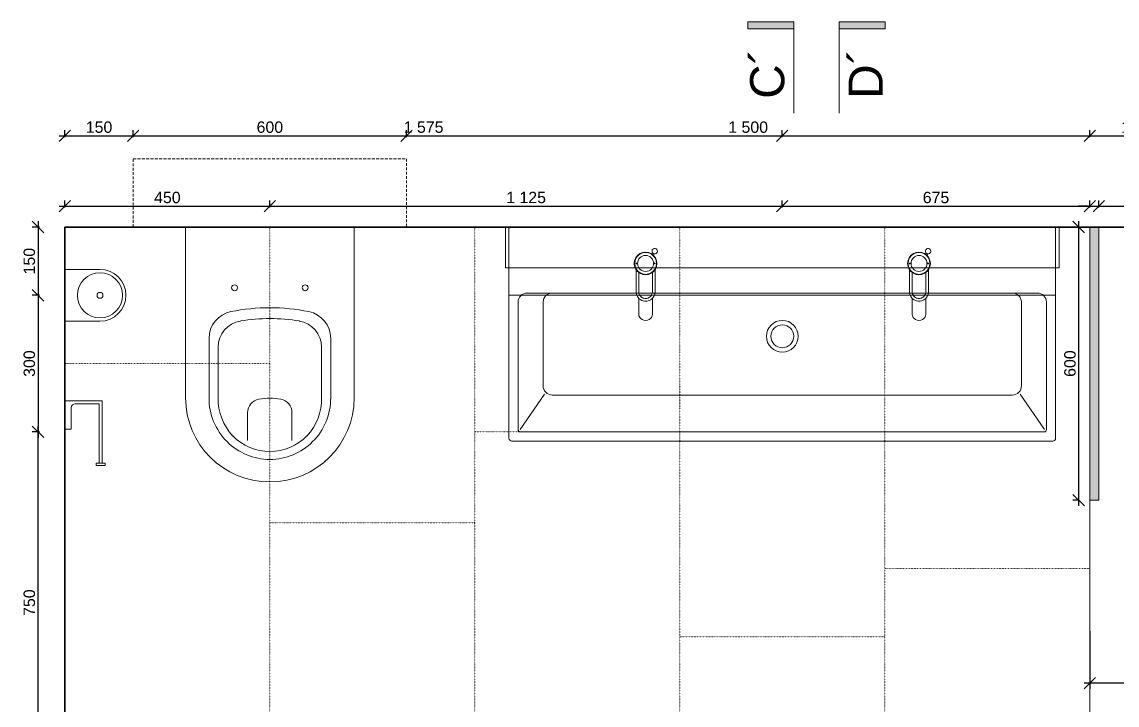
# Model space of a CAD drawing. Header units: millimetres. Extents: x 3767 to 22479, y 1034 to 12216.
# Drawn here: x 6936 to 9340, y 7068 to 8569 of the extents above; entities that cross this region are included whole.
import ezdxf
from ezdxf.enums import TextEntityAlignment as Align

# ---------------------------------------------------------------- set-up
doc = ezdxf.new("R2010")
doc.units = ezdxf.units.MM
doc.linetypes.add('TEČKOVANÁX2', pattern=[0.5, 0, -0.5])
doc.linetypes.add('ČÁRKOVANÁ2', pattern=[9.525, 6.35, -3.175])
for name, color, linetype, lineweight in [('3', 7, 'ČÁRKOVANÁ2', 0), ('dim', 4, 'Continuous', 0), ('equipments', 137, 'Continuous', 13), ('light', 30, 'Continuous', 0), ('note', 2, 'Continuous', 0), ('sanitary', 4, 'Continuous', 13), ('section', 5, 'Continuous', 35), ('section2', 5, 'Continuous', 35), ('tile', 177, 'TEČKOVANÁX2', 0)]:
    doc.layers.add(name, color=color, linetype=linetype, lineweight=lineweight)
doc.styles.add('ARIAL', font='arial.ttf')
doc.dimstyles.new('25', dxfattribs={"dimtxt": 25, "dimasz": 25, "dimexe": 12.5, "dimexo": 25, "dimgap": 6.25, "dimtad": 1, "dimdec": 0, "dimdsep": 46, "dimlunit": 6, "dimtxsty": 'ARIAL', "dimblk": 'OBLIQUE', "dimcen": 25, "dimdle": 12.5, "dimclrd": 256, "dimclre": 256, "dimclrt": 2, "dimadec": 0, "dimazin": 0, "dimtfac": 1, "dimtdec": 0, "dimtmove": 0, "dimatfit": 1, "dimldrblk": 'DOTSMALL', "dimfxl": 1, "dimtvp": 1, "dimtolj": 1, "dimtzin": 0, "dimarcsym": 0})

# ---------------------------------------------------------------- blocks, each defined once
blk = doc.blocks.new('A$C531B5C68')
at = {"layer": 'equipments'}
for p, q in [((-185, 0), (185, 0)), ((-185, -375), (-185, 0)), ((185, -375), (185, 0)), ((-133.6, -375), (-133.6, -244.7)), ((-113.4, -375), (-113.4, -263.7)), ((113.4, -375), (113.4, -263.7)), ((133.6, -375), (133.6, -244.7)), ((-48.8, -407.8), (-48.8, -469.1)), ((48.4, -469.1), (48.4, -407.8))]:
    blk.add_line(p, q, dxfattribs=at)
for centre in [(-77.5, -133.4), (77.5, -133.4)]:
    blk.add_circle(centre, 6.53, dxfattribs=at)
for centre, radius, start, end in [((-73.6, -244.7), 60, 101.3643, 180), ((0, -610.7), 433.4, 78.6357, 101.3643), ((73.6, -244.7), 60, 0, 78.6357), ((-55.4, -263.7), 58, 99.1959, 180), ((0, -606.1), 404.9, 80.8017, 99.1959), ((55.4, -263.7), 58, 0, 80.8017), ((0, -375), 185, 180, 0), ((0.6, -376.1), 134.2, 179.5225, 225.2088), ((6.2, -377.6), 119.7, 178.7784, 222.8738), ((-18.8, -407.8), 30, 100.298, 180), ((-0.2, -510), 133.9, 79.702, 100.298), ((18.4, -407.8), 30, 0, 79.702), ((-6.2, -377.6), 119.7, 317.1262, 1.2216), ((-0.6, -376.1), 134.2, 314.7912, 0.4775), ((0, -377.8), 132.6, 224.8806, 315.1194), ((0, -377.8), 115, 224.8806, 315.1194)]:
    blk.add_arc(centre, radius, start, end, dxfattribs=at)
blk = doc.blocks.new('A$C3DBD602E')
at = {"layer": 'equipments', "linetype": 'Continuous'}
for p, q in [((-597, 0), (597, 0)), ((-600, -3), (-600, -464)), ((600, -3), (600, -464)), ((-580, -165), (-580, -445)), ((560, -145), (-560, -145)), ((-525, -164.3), (-525, -348.4)), ((525, -164.3), (525, -348.4)), ((580, -445), (580, -165)), ((-575.7, -444.4), (-522.3, -367)), ((505, -369), (-505, -369)), ((575.7, -444.4), (522.3, -367)), ((-575, -450), (575, -450)), ((-594, -470), (594, -470))]:
    blk.add_line(p, q, dxfattribs=at)
for centre, radius in [((-300.1, -80), 17.5), ((300.1, -80), 17.5), ((0, -240), 35), ((0, -240), 25)]:
    blk.add_circle(centre, radius, dxfattribs=at)
for centre, radius, start, end in [((-597, -3), 3, 90, 180), ((597, -3), 3, 0, 90), ((-560, -165), 20, 90, 180), ((-505, -165), 20, 90, 178.1205), ((505, -165), 20, 1.8795, 90), ((560, -165), 20, 0, 90), ((-505, -349), 20, 178.1205, 270), ((505, -349), 20, 270, 1.8795), ((-575, -445), 5, 180, 270), ((575, -445), 5, 270, 0), ((-594, -464), 6, 180, 270), ((594, -464), 6, 270, 0)]:
    blk.add_arc(centre, radius, start, end, dxfattribs=at)
blk = doc.blocks.new('A$C37620F7C')
at = {"layer": 'equipments'}
for p, q in [((-12.4, 21.7), (-6.4, 24.1)), ((-6.4, 24.1), (0, 25)), ((0, 25), (6.4, 24.1)), ((6.4, 24.1), (12.4, 21.7)), ((14.0827, 27.052), (14.0998, 27.882)), ((14.0827, 27.052), (14.3232, 25.069)), ((14.0998, 27.882), (14.7474, 30.003)), ((14.3232, 25.069), (15.2317, 23.242)), ((14.7474, 30.003), (16.2611, 31.625)), ((16.2611, 31.625), (16.9709, 32.054)), ((16.9709, 32.054), (18.8089, 32.838)), ((18.8089, 32.838), (20.8449, 32.964)), ((20.8449, 32.964), (22.9381, 32.19)), ((22.9381, 32.19), (24.6555, 30.764)), ((24.6555, 30.764), (25.5639, 28.938)), ((25.1397, 24.003), (25.7873, 26.125)), ((25.5639, 28.938), (25.8044, 26.954)), ((25.7873, 26.125), (25.8044, 26.954)), ((-25, 0), (-24.1, 6.4)), ((-25, 0), (-24.1, 6.4)), ((-25, 0), (-24.1, -6.4)), ((-25, 0), (-24.1, -6.4)), ((-25, 0), (-24.1, -6.4)), ((-25, 0), (-24.1, -6.4)), ((-24.1, 6.4), (-21.7, 12.4)), ((-24, 0), (-23.1, 6.2)), ((-24, 0), (-23.1, -6.2)), ((-23.1, 6.2), (-20.8, 12)), ((-21.7, 12.4), (-17.6, 17.6)), ((-21, 0), (-20.94, 0.25)), ((-21, 0), (-20.94, -0.25)), ((-20.94, 0.25), (-20.83, 0.5)), ((-20.83, 0.5), (-20.7, 0.7)), ((-20.8, 12), (-16.9, 16.9)), ((-20.7, 0.7), (-20.5, 0.87)), ((-20.5, 0.87), (-20.25, 0.95)), ((-20.25, 0.95), (-20, 1)), ((-20, 1), (-19.75, 0.95)), ((-19.75, 0.95), (-19.5, 0.87)), ((-19.5, 0.87), (-19.3, 0.7)), ((-19.3, 0.7), (-19.17, 0.5)), ((-19.17, 0.5), (-19.06, 0.25)), ((-19.06, 0.25), (-19, 0)), ((-19.06, -0.25), (-19, 0)), ((-17.6, 17.6), (-12.4, 21.7)), ((-16.9, 16.9), (-12, 20.8)), ((-12, 20.8), (-6.2, 23.1)), ((-6.2, 23.1), (0, 24)), ((0, 24), (6.2, 23.1)), ((6.2, 23.1), (12, 20.8)), ((12, 20.8), (16.9, 16.9)), ((12.4, 21.7), (17.6, 17.6)), ((13.654784, 20.710651), (15.178276, 23.349435)), ((13.654784, 20.710651), (15.178276, 23.349435)), ((15.2317, 23.242), (16.949, 21.816)), ((16.9, 16.9), (20.8, 12)), ((16.949, 21.816), (19.0422, 21.042)), ((17.304894, 17.83268), (19.162102, 21.049479)), ((17.6, 17.6), (21.7, 12.4)), ((19, 0), (19.06, 0.25)), ((19, 0), (19.06, -0.25)), ((19.0422, 21.042), (21.0782, 21.169)), ((19.06, 0.25), (19.17, 0.5)), ((19.17, 0.5), (19.3, 0.7)), ((19.3, 0.7), (19.5, 0.87)), ((19.5, 0.87), (19.75, 0.95)), ((19.75, 0.95), (20, 1)), ((20, 1), (20.25, 0.95)), ((20.25, 0.95), (20.5, 0.87)), ((20.5, 0.87), (20.7, 0.7)), ((20.7, 0.7), (20.83, 0.5)), ((20.8, 12), (23.1, 6.2)), ((20.83, 0.5), (20.94, 0.25)), ((20.94, 0.25), (21, 0)), ((20.94, -0.25), (21, 0)), ((21.0782, 21.169), (22.9162, 21.952)), ((21.7, 12.4), (24.1, 6.4)), ((22.9162, 21.952), (23.626, 22.382)), ((23.1, 6.2), (24, 0)), ((23.1, -6.2), (24, 0)), ((23.626, 22.382), (25.1397, 24.003)), ((24.1, 6.4), (25, 0)), ((24.1, -6.4), (25, 0)), ((24.1, -6.4), (25, 0)), ((-24.1, -6.4), (-21.7, -12.4)), ((-24.1, -6.4), (-21.7, -12.4)), ((-23.1, -6.2), (-20.8, -12)), ((-21.7, -12.4), (-17.6, -17.6)), ((-21.7, -12.4), (-21.17641, -13.078)), ((-21.17641, -13.078), (-21, -14.2)), ((-21, -62), (-21, -14.2)), ((-20.94, -0.25), (-20.83, -0.5)), ((-20.83, -0.5), (-20.7, -0.7)), ((-20.8, -12), (-16.9, -16.9)), ((-20.7, -0.7), (-20.5, -0.87)), ((-20.5, -0.87), (-20.25, -0.95)), ((-20.25, -0.95), (-20, -1)), ((-20, -1), (-19.75, -0.95)), ((-19.75, -0.95), (-19.5, -0.87)), ((-19.5, -0.87), (-19.3, -0.7)), ((-19.3, -0.7), (-19.17, -0.5)), ((-19.17, -0.5), (-19.06, -0.25)), ((-17.6, -17.6), (-17.06474, -18.032)), ((-17.06474, -18.032), (-16.36798, -18.581)), ((-16.9, -16.9), (-12, -20.8)), ((-16.36798, -18.581), (-12.4, -21.7)), ((-15.01639, -20.599), (-14.1927, -20.288)), ((-15.01639, -20.599), (-15, -62)), ((-12.4, -21.7), (-6.4, -24.1)), ((-12, -20.8), (-6.2, -23.1)), ((-6.2, -23.1), (0, -24)), ((0, -24), (6.2, -23.1)), ((6.2, -23.1), (12, -20.8)), ((6.4, -24.1), (12.4, -21.7)), ((12, -20.8), (16.9, -16.9)), ((12.4, -21.7), (14.6501, -19.938)), ((14.1927, -20.288), (15, -21.5)), ((14.6501, -19.938), (14.9768, -19.682)), ((14.9768, -19.682), (15.5508, -19.225)), ((15, -62), (15, -21.5)), ((15.5508, -19.225), (16.368, -18.581)), ((16.368, -18.581), (17.6, -17.6)), ((16.9, -16.9), (20.8, -12)), ((17.6, -17.6), (21.1764, -13.078)), ((19.06, -0.25), (19.17, -0.5)), ((19.17, -0.5), (19.3, -0.7)), ((19.3, -0.7), (19.5, -0.87)), ((19.5, -0.87), (19.75, -0.95)), ((19.75, -0.95), (20, -1)), ((20, -1), (20.25, -0.95)), ((20.25, -0.95), (20.5, -0.87)), ((20.5, -0.87), (20.7, -0.7)), ((20.7, -0.7), (20.83, -0.5)), ((20.8, -12), (23.1, -6.2)), ((20.83, -0.5), (20.94, -0.25)), ((21, -14.2), (21.1764, -13.078)), ((21, -62), (21, -14.2)), ((21.1764, -13.078), (21.7, -12.4)), ((21.7, -12.4), (24.1, -6.4)), ((21.7, -12.4), (24.1, -6.4)), ((21.7, -12.4), (24.1, -6.4)), ((-6.4, -24.1), (-3.9, -24.455)), ((-3.9, -24.455), (0, -25)), ((0, -25), (6.4, -24.1)), ((-21, -62), (-20.8, -64.7)), ((-20.8, -64.7), (-20.3, -67.4)), ((-20.3, -67.4), (-19.4, -70)), ((-19.4, -70), (-18.14888, -72.4505)), ((-15, -62), (-14.9, -64)), ((-14.9, -64), (-14.5, -65.9)), ((-14.5, -65.9), (-14, -67.7)), ((-14, -67.7), (-13.0486, -69.3077)), ((-13.0486, -69.3077), (-11.9557, -70.9126)), ((-11.9557, -70.9126), (-10.5829, -72.3705)), ((10.5829, -72.3705), (11.9557, -70.9126)), ((11.9557, -70.9126), (13.0486, -69.3077)), ((13.0486, -69.3077), (14, -67.7)), ((14, -67.7), (14.5, -65.9)), ((14.5, -65.9), (14.9, -64)), ((14.9, -64), (15, -62)), ((18.1489, -72.4505), (19.4, -70)), ((19.4, -70), (20.3, -67.4)), ((20.3, -67.4), (20.8, -64.7)), ((20.8, -64.7), (21, -62)), ((-18.14888, -72.4505), (-16.5485, -74.6818)), ((-16.5485, -74.6818), (-14.7403, -76.6968)), ((-15, -76.407399), (-15, -96.7928)), ((-15, -96.7928), (-15, -76.407399)), ((-14.7403, -76.6968), (-12.6818, -78.5485)), ((-12.6818, -78.5485), (-10.4504, -80.1489)), ((-10.5829, -72.3705), (-8.9126, -73.9557)), ((-10.4504, -80.1489), (-8, -81.4)), ((-8.9126, -73.9557), (-7.3077, -75.0486)), ((-8, -81.4), (-5.4, -82.3)), ((-7.3077, -75.0486), (-5.7, -76)), ((-5.7, -76), (-3.9, -76.5)), ((-5.4, -82.3), (-2.7, -82.8)), ((-3.9, -76.5), (-2, -76.9)), ((-2.7, -82.8), (0, -83)), ((-2, -76.9), (0, -77)), ((0, -77), (2, -76.9)), ((0, -83), (2.7, -82.8)), ((2, -76.9), (3.9, -76.5)), ((2.7, -82.8), (5.4, -82.3)), ((3.9, -76.5), (5.7, -76)), ((5.4, -82.3), (8, -81.4)), ((5.7, -76), (7.3077, -75.0486)), ((7.3077, -75.0486), (8.9126, -73.9557)), ((8, -81.4), (10.4505, -80.1489)), ((8.9126, -73.9557), (10.5829, -72.3705)), ((10.4505, -80.1489), (12.6818, -78.5485)), ((12.6818, -78.5485), (14.7403, -76.6968)), ((14.7403, -76.6968), (16.5485, -74.6818)), ((15, -76.407399), (15, -96.7928)), ((15, -96.7928), (15, -76.407399)), ((16.5485, -74.6818), (18.1489, -72.4505)), ((-15, -101.1477), (-15, -96.7928)), ((-15, -96.7928), (-15, -101.1477)), ((-15, -104.9434), (-15, -101.1477)), ((-15, -101.1477), (-15, -104.9434)), ((-15, -104.9434), (-15, -108.2032)), ((-15, -108.2032), (-15, -104.9434)), ((-15, -108.2032), (-15, -110.8136)), ((-15, -110.8136), (-15, -108.2032)), ((-15, -110.8136), (-15, -111.7823)), ((-15, -111.7823), (-15, -110.8136)), ((-15, -111.7823), (-14.5, -115.20863)), ((-14.5, -115.20863), (-13, -118.45894)), ((-13, -118.45894), (-10.6, -121.21928)), ((10.6, -121.21928), (13, -118.45894)), ((13, -118.45894), (14.5, -115.20863)), ((14.5, -115.20863), (15, -111.7823)), ((15, -101.1477), (15, -96.7928)), ((15, -96.7928), (15, -101.1477)), ((15, -104.9434), (15, -101.1477)), ((15, -101.1477), (15, -104.9434)), ((15, -108.2032), (15, -104.9434)), ((15, -104.9434), (15, -108.2032)), ((15, -110.8136), (15, -108.2032)), ((15, -108.2032), (15, -110.8136)), ((15, -110.8136), (15, -111.7823)), ((15, -111.7823), (15, -110.8136)), ((-10.6, -121.21928), (-7.5, -123.35349)), ((-7.5, -123.35349), (-3.9, -124.743627)), ((-7.5, -123.35349), (-3.9, -124.743627)), ((-3.9, -124.743627), (0, -125.213653)), ((-3.9, -124.743627), (0, -125.213653)), ((0, -125.213653), (3.9, -124.743627)), ((0, -125.213653), (3.9, -124.743627)), ((3.9, -124.743627), (7.5, -123.35349)), ((3.9, -124.743627), (7.5, -123.35349)), ((7.5, -123.35349), (10.6, -121.21928))]:
    blk.add_line(p, q, dxfattribs=at)
blk = doc.blocks.new('wc acces')
at = {"layer": 'equipments', "linetype": 'Continuous', "lineweight": 0}
for p, q in [((-57, 0), (57, 0)), ((-57, 0), (-57, -77)), ((57, 0), (57, -77))]:
    blk.add_line(p, q, dxfattribs=at)
for radius in [49.6, 6.49]:
    blk.add_circle((0, -77), radius, dxfattribs=at)
blk.add_arc((0, -77), 57, 180, 0, dxfattribs=at)
blk = doc.blocks.new('wc acc3')
at = {"layer": 'sanitary', "linetype": 'Continuous', "lineweight": 0}
for p, q in [((62.2, 0), (0, 0)), ((0, 0), (0, -82)), ((62.2, -13.6), (62.2, 0)), ((6.8, -22.8), (6.8, -75.2)), ((62.2, -13.6), (15.1, -13.6)), ((0, -82), (136.9, -82)), ((6.8, -75.2), (136.9, -75.2)), ((136.9, -82), (136.9, -75.2))]:
    blk.add_line(p, q, dxfattribs=at)
blk.add_lwpolyline([(136.9, -69), (142, -69), (142, -88.1), (136.9, -88.1)], close=True, dxfattribs=at)
blk.add_arc((16.3, -23), 9.44, 96.8656, 178.8569, dxfattribs=at)
blk = doc.blocks.new('_Oblique')
at = {"color": 0, "linetype": 'ByBlock', "lineweight": -2}
blk.add_line((-0.5, -0.5), (0.5, 0.5), dxfattribs=at)
blk = doc.blocks.new('*D245')
at = {"layer": 'Defpoints', "color": 0, "transparency": 16777216}
for p in [(7480.1, 8163.8), (7030.1, 8118.1), (7480.1, 8118.1)]:
    blk.add_point(p, dxfattribs=at)
at = {"layer": 'dim', "lineweight": -2, "transparency": 16777216}
for p, q in [((7030.1, 8160.8), (7030.1, 8176.3)), ((7480.1, 8160.8), (7480.1, 8176.3)), ((7017.6, 8163.8), (7492.6, 8163.8))]:
    blk.add_line(p, q, dxfattribs=at)
at = {"layer": 'dim', "lineweight": -2, "transparency": 16777216, "xscale": 25, "yscale": 25, "zscale": 25, "rotation": 180}
blk.add_blockref('_Oblique', (7030.1, 8163.8), dxfattribs=at)
at = {"layer": 'dim', "lineweight": -2, "transparency": 16777216, "xscale": 25, "yscale": 25, "zscale": 25}
blk.add_blockref('_Oblique', (7480.1, 8163.8), dxfattribs=at)
at = {"layer": 'dim', "color": 2, "transparency": 16777216, "insert": (7255.1, 8182.8), "char_height": 25, "attachment_point": 5, "style": 'ARIAL'}
blk.add_mtext('\\A1;450', dxfattribs=at)
blk = doc.blocks.new('_DotSmall')
at = {"color": 0, "linetype": 'ByBlock', "const_width": 0.5}
blk.add_lwpolyline([(-0.0625, 0, 1), (0.0625, 0, 1)], format="xyb", close=True, dxfattribs=at)
blk = doc.blocks.new('*D246')
at = {"layer": 'Defpoints', "color": 0, "transparency": 16777216}
for p in [(8605.1, 8163.8), (7480.1, 8118.1), (8605.1, 8118.1)]:
    blk.add_point(p, dxfattribs=at)
at = {"layer": 'dim', "lineweight": -2, "transparency": 16777216}
for p, q in [((7480.1, 8160.8), (7480.1, 8176.3)), ((8605.1, 8160.8), (8605.1, 8176.3)), ((7467.6, 8163.8), (8617.6, 8163.8))]:
    blk.add_line(p, q, dxfattribs=at)
at = {"layer": 'dim', "lineweight": -2, "transparency": 16777216, "xscale": 25, "yscale": 25, "zscale": 25, "rotation": 180}
blk.add_blockref('_Oblique', (7480.1, 8163.8), dxfattribs=at)
at = {"layer": 'dim', "lineweight": -2, "transparency": 16777216, "xscale": 25, "yscale": 25, "zscale": 25}
blk.add_blockref('_Oblique', (8605.1, 8163.8), dxfattribs=at)
at = {"layer": 'dim', "color": 2, "transparency": 16777216, "insert": (8042.6, 8182.8), "char_height": 25, "attachment_point": 5, "style": 'ARIAL'}
blk.add_mtext('\\A1;1\xa0125', dxfattribs=at)
blk = doc.blocks.new('*D247')
at = {"layer": 'Defpoints', "color": 0, "transparency": 16777216}
for p in [(7780.1, 8318.2), (7180.1, 8268.1), (7780.1, 8268.1)]:
    blk.add_point(p, dxfattribs=at)
at = {"layer": 'dim', "lineweight": -2, "transparency": 16777216}
for p, q in [((7180.1, 8315.2), (7180.1, 8330.7)), ((7780.1, 8315.2), (7780.1, 8330.7)), ((7167.6, 8318.2), (7792.6, 8318.2))]:
    blk.add_line(p, q, dxfattribs=at)
at = {"layer": 'dim', "lineweight": -2, "transparency": 16777216, "xscale": 25, "yscale": 25, "zscale": 25, "rotation": 180}
blk.add_blockref('_Oblique', (7180.1, 8318.2), dxfattribs=at)
at = {"layer": 'dim', "lineweight": -2, "transparency": 16777216, "xscale": 25, "yscale": 25, "zscale": 25}
blk.add_blockref('_Oblique', (7780.1, 8318.2), dxfattribs=at)
at = {"layer": 'dim', "color": 2, "transparency": 16777216, "insert": (7480.1, 8337.3), "char_height": 25, "attachment_point": 5, "style": 'ARIAL'}
blk.add_mtext('\\A1;600', dxfattribs=at)
blk = doc.blocks.new('*D248')
at = {"layer": 'Defpoints', "color": 0, "transparency": 16777216}
for p in [(9280.1, 8318.2), (7780.1, 8268.1), (9280.1, 8118.1)]:
    blk.add_point(p, dxfattribs=at)
at = {"layer": 'dim', "lineweight": -2, "transparency": 16777216}
for p, q in [((7780.1, 8315.2), (7780.1, 8330.7)), ((9280.1, 8315.2), (9280.1, 8330.7)), ((7767.6, 8318.2), (9292.6, 8318.2))]:
    blk.add_line(p, q, dxfattribs=at)
at = {"layer": 'dim', "lineweight": -2, "transparency": 16777216, "xscale": 25, "yscale": 25, "zscale": 25, "rotation": 180}
blk.add_blockref('_Oblique', (7780.1, 8318.2), dxfattribs=at)
at = {"layer": 'dim', "lineweight": -2, "transparency": 16777216, "xscale": 25, "yscale": 25, "zscale": 25}
blk.add_blockref('_Oblique', (9280.1, 8318.2), dxfattribs=at)
at = {"layer": 'dim', "color": 2, "transparency": 16777216, "insert": (8530.1, 8337.3), "char_height": 25, "attachment_point": 5, "style": 'ARIAL'}
blk.add_mtext('\\A1;1\xa0500', dxfattribs=at)
blk = doc.blocks.new('*D249')
at = {"layer": 'Defpoints', "color": 0, "transparency": 16777216}
for p in [(10180.1, 8318.2), (9280.1, 8143.1), (10180.1, 8143.1)]:
    blk.add_point(p, dxfattribs=at)
at = {"layer": 'dim', "lineweight": -2, "transparency": 16777216}
for p, q in [((9280.1, 8315.2), (9280.1, 8330.7)), ((10180.1, 8315.2), (10180.1, 8330.7)), ((9267.6, 8318.2), (10192.6, 8318.2))]:
    blk.add_line(p, q, dxfattribs=at)
at = {"layer": 'dim', "lineweight": -2, "transparency": 16777216, "xscale": 25, "yscale": 25, "zscale": 25, "rotation": 180}
blk.add_blockref('_Oblique', (9280.1, 8318.2), dxfattribs=at)
at = {"layer": 'dim', "lineweight": -2, "transparency": 16777216, "xscale": 25, "yscale": 25, "zscale": 25}
blk.add_blockref('_Oblique', (10180.1, 8318.2), dxfattribs=at)
at = {"layer": 'dim', "color": 2, "transparency": 16777216, "insert": (9730.1, 8337.3), "char_height": 25, "attachment_point": 5, "style": 'ARIAL'}
blk.add_mtext('\\A1;900', dxfattribs=at)
blk = doc.blocks.new('*D250')
at = {"layer": 'Defpoints', "color": 0, "transparency": 16777216}
for p in [(9280.1, 8163.8), (8605.1, 8118.1), (9280.1, 8118.1)]:
    blk.add_point(p, dxfattribs=at)
at = {"layer": 'dim', "lineweight": -2, "transparency": 16777216}
for p, q in [((8605.1, 8160.8), (8605.1, 8176.3)), ((9280.1, 8160.8), (9280.1, 8176.3)), ((8592.6, 8163.8), (9292.6, 8163.8))]:
    blk.add_line(p, q, dxfattribs=at)
at = {"layer": 'dim', "lineweight": -2, "transparency": 16777216, "xscale": 25, "yscale": 25, "zscale": 25, "rotation": 180}
blk.add_blockref('_Oblique', (8605.1, 8163.8), dxfattribs=at)
at = {"layer": 'dim', "lineweight": -2, "transparency": 16777216, "xscale": 25, "yscale": 25, "zscale": 25}
blk.add_blockref('_Oblique', (9280.1, 8163.8), dxfattribs=at)
at = {"layer": 'dim', "color": 2, "transparency": 16777216, "insert": (8942.6, 8182.8), "char_height": 25, "attachment_point": 5, "style": 'ARIAL'}
blk.add_mtext('\\A1;675', dxfattribs=at)
blk = doc.blocks.new('*D251')
at = {"layer": 'Defpoints', "color": 0, "transparency": 16777216}
for p in [(9300.1, 8163.8), (9280.1, 8118.1), (9300.1, 8118.1)]:
    blk.add_point(p, dxfattribs=at)
at = {"layer": 'dim', "lineweight": -2, "transparency": 16777216}
for p, q in [((9280.1, 8160.8), (9280.1, 8176.3)), ((9300.1, 8160.8), (9300.1, 8176.3)), ((9280.1, 8163.8), (9255.1, 8163.8)), ((9280.1, 8163.8), (9300.1, 8163.8)), ((9300.1, 8163.8), (9398.8, 8163.8))]:
    blk.add_line(p, q, dxfattribs=at)
at = {"layer": 'dim', "lineweight": -2, "transparency": 16777216, "xscale": 25, "yscale": 25, "zscale": 25}
blk.add_blockref('_Oblique', (9280.1, 8163.8), dxfattribs=at)
at = {"layer": 'dim', "lineweight": -2, "transparency": 16777216, "xscale": 25, "yscale": 25, "zscale": 25, "rotation": 180}
blk.add_blockref('_Oblique', (9300.1, 8163.8), dxfattribs=at)
at = {"layer": 'dim', "color": 2, "transparency": 16777216, "insert": (9374.5, 8182.8), "char_height": 25, "attachment_point": 5, "style": 'ARIAL'}
blk.add_mtext('\\A1;20', dxfattribs=at)
blk = doc.blocks.new('*D252')
at = {"layer": 'Defpoints', "color": 0, "transparency": 16777216}
for p in [(10180.1, 8163.8), (10180.1, 8143.1), (9300.1, 8118.1)]:
    blk.add_point(p, dxfattribs=at)
at = {"layer": 'dim', "lineweight": -2, "transparency": 16777216}
for p, q in [((9300.1, 8160.8), (9300.1, 8176.3)), ((10180.1, 8163.8), (10180.1, 8176.3)), ((9287.6, 8163.8), (10192.6, 8163.8))]:
    blk.add_line(p, q, dxfattribs=at)
at = {"layer": 'dim', "lineweight": -2, "transparency": 16777216, "xscale": 25, "yscale": 25, "zscale": 25, "rotation": 180}
blk.add_blockref('_Oblique', (9300.1, 8163.8), dxfattribs=at)
at = {"layer": 'dim', "lineweight": -2, "transparency": 16777216, "xscale": 25, "yscale": 25, "zscale": 25}
blk.add_blockref('_Oblique', (10180.1, 8163.8), dxfattribs=at)
at = {"layer": 'dim', "color": 2, "transparency": 16777216, "insert": (9740.1, 8182.8), "char_height": 25, "attachment_point": 5, "style": 'ARIAL'}
blk.add_mtext('\\A1;880', dxfattribs=at)
blk = doc.blocks.new('*D253')
at = {"layer": 'Defpoints', "color": 0, "transparency": 16777216}
for p in [(9280.1, 7255.6), (9730.1, 7218.1), (9280.1, 7116.4)]:
    blk.add_point(p, dxfattribs=at)
at = {"layer": 'dim', "lineweight": -2, "transparency": 16777216}
for p, q in [((9280.1, 7230.6), (9280.1, 7103.9)), ((9730.1, 7193.1), (9730.1, 7103.9)), ((9742.6, 7116.4), (9267.6, 7116.4))]:
    blk.add_line(p, q, dxfattribs=at)
at = {"layer": 'dim', "lineweight": -2, "transparency": 16777216, "xscale": 25, "yscale": 25, "zscale": 25, "rotation": 180}
blk.add_blockref('_Oblique', (9280.1, 7116.4), dxfattribs=at)
at = {"layer": 'dim', "lineweight": -2, "transparency": 16777216, "xscale": 25, "yscale": 25, "zscale": 25}
blk.add_blockref('_Oblique', (9730.1, 7116.4), dxfattribs=at)
at = {"layer": 'dim', "color": 2, "transparency": 16777216, "insert": (9505.1, 7135.4), "char_height": 25, "attachment_point": 5, "style": 'ARIAL'}
blk.add_mtext('\\A1;450', dxfattribs=at)
blk = doc.blocks.new('*D257')
at = {"layer": 'Defpoints', "color": 0, "transparency": 16777216}
for p in [(7030.1, 8118.1), (6971.1, 7968.1), (7030.1, 7968.1)]:
    blk.add_point(p, dxfattribs=at)
at = {"layer": 'dim', "lineweight": -2, "transparency": 16777216}
for p, q in [((6971.1, 8130.6), (6971.1, 7955.6)), ((6974.1, 8118.1), (6958.6, 8118.1)), ((6974.1, 7968.1), (6958.6, 7968.1))]:
    blk.add_line(p, q, dxfattribs=at)
at = {"layer": 'dim', "lineweight": -2, "transparency": 16777216, "xscale": 25, "yscale": 25, "zscale": 25}
for p, rotation in [((6971.1, 8118.1), 90), ((6971.1, 7968.1), 270)]:
    blk.add_blockref('_Oblique', p, dxfattribs=dict(at, rotation=rotation))
at = {"layer": 'dim', "color": 2, "transparency": 16777216, "insert": (6952.1, 8043.1), "char_height": 25, "attachment_point": 5, "rotation": 90, "style": 'ARIAL'}
blk.add_mtext('\\A1;150', dxfattribs=at)
blk = doc.blocks.new('*D258')
at = {"layer": 'Defpoints', "color": 0, "transparency": 16777216}
for p in [(7030.1, 7968.1), (6971.1, 7668.1), (7112.1, 7668.1)]:
    blk.add_point(p, dxfattribs=at)
at = {"layer": 'dim', "lineweight": -2, "transparency": 16777216}
for p, q in [((6974.1, 7968.1), (6958.6, 7968.1)), ((6971.1, 7980.6), (6971.1, 7655.6)), ((6974.1, 7668.1), (6958.6, 7668.1))]:
    blk.add_line(p, q, dxfattribs=at)
at = {"layer": 'dim', "lineweight": -2, "transparency": 16777216, "xscale": 25, "yscale": 25, "zscale": 25}
for p, rotation in [((6971.1, 7968.1), 90), ((6971.1, 7668.1), 270)]:
    blk.add_blockref('_Oblique', p, dxfattribs=dict(at, rotation=rotation))
at = {"layer": 'dim', "color": 2, "transparency": 16777216, "insert": (6952.1, 7818.1), "char_height": 25, "attachment_point": 5, "rotation": 90, "style": 'ARIAL'}
blk.add_mtext('\\A1;300', dxfattribs=at)
blk = doc.blocks.new('*D259')
at = {"layer": 'Defpoints', "color": 0, "transparency": 16777216}
for p in [(6971.1, 7668.1), (6971.1, 7668.1), (7030.1, 6918.1)]:
    blk.add_point(p, dxfattribs=at)
at = {"layer": 'dim', "lineweight": -2, "transparency": 16777216}
for p, q in [((6971.1, 6905.6), (6971.1, 7680.6)), ((6971.1, 7668.1), (6958.6, 7668.1)), ((6974.1, 6918.1), (6958.6, 6918.1))]:
    blk.add_line(p, q, dxfattribs=at)
at = {"layer": 'dim', "lineweight": -2, "transparency": 16777216, "xscale": 25, "yscale": 25, "zscale": 25}
for p, rotation in [((6971.1, 7668.1), 90), ((6971.1, 6918.1), 270)]:
    blk.add_blockref('_Oblique', p, dxfattribs=dict(at, rotation=rotation))
at = {"layer": 'dim', "color": 2, "transparency": 16777216, "insert": (6952.1, 7293.1), "char_height": 25, "attachment_point": 5, "rotation": 90, "style": 'ARIAL'}
blk.add_mtext('\\A1;750', dxfattribs=at)
blk = doc.blocks.new('*D260')
at = {"layer": 'Defpoints', "color": 0, "transparency": 16777216}
for p in [(8605.1, 8318.2), (7030.1, 8118.1), (8605.1, 8118.1)]:
    blk.add_point(p, dxfattribs=at)
at = {"layer": 'dim', "lineweight": -2, "transparency": 16777216}
for p, q in [((7030.1, 8315.2), (7030.1, 8330.7)), ((8605.1, 8315.2), (8605.1, 8330.7)), ((7017.6, 8318.2), (8617.6, 8318.2))]:
    blk.add_line(p, q, dxfattribs=at)
at = {"layer": 'dim', "lineweight": -2, "transparency": 16777216, "xscale": 25, "yscale": 25, "zscale": 25, "rotation": 180}
blk.add_blockref('_Oblique', (7030.1, 8318.2), dxfattribs=at)
at = {"layer": 'dim', "lineweight": -2, "transparency": 16777216, "xscale": 25, "yscale": 25, "zscale": 25}
blk.add_blockref('_Oblique', (8605.1, 8318.2), dxfattribs=at)
at = {"layer": 'dim', "color": 2, "transparency": 16777216, "insert": (7817.6, 8337.3), "char_height": 25, "attachment_point": 5, "style": 'ARIAL'}
blk.add_mtext('\\A1;1\xa0575', dxfattribs=at)
blk = doc.blocks.new('*D261')
at = {"layer": 'Defpoints', "color": 0, "transparency": 16777216}
for p in [(10180.1, 8318.2), (8605.1, 8118.1), (10180.1, 8000.8)]:
    blk.add_point(p, dxfattribs=at)
at = {"layer": 'dim', "lineweight": -2, "transparency": 16777216}
for p, q in [((8605.1, 8315.2), (8605.1, 8330.7)), ((10180.1, 8315.2), (10180.1, 8330.7)), ((8592.6, 8318.2), (10192.6, 8318.2))]:
    blk.add_line(p, q, dxfattribs=at)
at = {"layer": 'dim', "lineweight": -2, "transparency": 16777216, "xscale": 25, "yscale": 25, "zscale": 25, "rotation": 180}
blk.add_blockref('_Oblique', (8605.1, 8318.2), dxfattribs=at)
at = {"layer": 'dim', "lineweight": -2, "transparency": 16777216, "xscale": 25, "yscale": 25, "zscale": 25}
blk.add_blockref('_Oblique', (10180.1, 8318.2), dxfattribs=at)
at = {"layer": 'dim', "color": 2, "transparency": 16777216, "insert": (9392.6, 8337.3), "char_height": 25, "attachment_point": 5, "style": 'ARIAL'}
blk.add_mtext('\\A1;1\xa0575', dxfattribs=at)
blk = doc.blocks.new('*D296')
at = {"layer": 'Defpoints', "color": 0, "transparency": 16777216}
for p in [(9255.8, 8118.1), (9280.1, 8118.1), (9280.1, 7518.1)]:
    blk.add_point(p, dxfattribs=at)
at = {"layer": 'dim', "lineweight": -2, "transparency": 16777216}
for p, q in [((9255.8, 7505.6), (9255.8, 8130.6)), ((9255.1, 8118.1), (9243.3, 8118.1)), ((9255.1, 7518.1), (9243.3, 7518.1))]:
    blk.add_line(p, q, dxfattribs=at)
at = {"layer": 'dim', "lineweight": -2, "transparency": 16777216, "xscale": 25, "yscale": 25, "zscale": 25}
for p, rotation in [((9255.8, 8118.1), 90), ((9255.8, 7518.1), 270)]:
    blk.add_blockref('_Oblique', p, dxfattribs=dict(at, rotation=rotation))
at = {"layer": 'dim', "color": 2, "transparency": 16777216, "insert": (9236.8, 7818.1), "char_height": 25, "attachment_point": 5, "rotation": 90, "style": 'ARIAL'}
blk.add_mtext('\\A1;600', dxfattribs=at)
blk = doc.blocks.new('*D165')
at = {"layer": 'Defpoints', "color": 0, "transparency": 16777216}
for p in [(7180.1, 8318.2), (7180.1, 8268.1), (7030.1, 8118.1)]:
    blk.add_point(p, dxfattribs=at)
at = {"layer": 'dim', "lineweight": -2, "transparency": 16777216}
for p, q in [((7030.1, 8315.2), (7030.1, 8330.7)), ((7180.1, 8315.2), (7180.1, 8330.7)), ((7017.6, 8318.2), (7192.6, 8318.2))]:
    blk.add_line(p, q, dxfattribs=at)
at = {"layer": 'dim', "lineweight": -2, "transparency": 16777216, "xscale": 25, "yscale": 25, "zscale": 25, "rotation": 180}
blk.add_blockref('_Oblique', (7030.1, 8318.2), dxfattribs=at)
at = {"layer": 'dim', "lineweight": -2, "transparency": 16777216, "xscale": 25, "yscale": 25, "zscale": 25}
blk.add_blockref('_Oblique', (7180.1, 8318.2), dxfattribs=at)
at = {"layer": 'dim', "color": 2, "transparency": 16777216, "insert": (7105.1, 8337.3), "char_height": 25, "attachment_point": 5, "style": 'ARIAL'}
blk.add_mtext('\\A1;150', dxfattribs=at)

msp = doc.modelspace()

# ---------------------------------------------------------------- hatches: boundary and pattern name
at = {"layer": 'equipments'}
h = msp.add_hatch(color=254, dxfattribs=at)
h.dxf.hatch_style = 1
h.paths.add_polyline_path([(9300.1, 8118.1), (9280.1, 8118.1), (9280.1, 7518.1), (9300.1, 7518.1)])
at = {"layer": 'note', "ltscale": 3}
for points in [[(8630.1, 8568.6), (8630.1, 8553.2), (8529.2, 8553.2), (8529.2, 8568.6)], [(8730.1, 8568.6), (8730.1, 8553.2), (8831.1, 8553.2), (8831.1, 8568.6)]]:
    msp.add_hatch(color=256, dxfattribs=at).paths.add_polyline_path(points)

# ---------------------------------------------------------------- linework, layer by layer
at = {"layer": '3'}
for p, q in [((7180.1, 8118.1), (7180.1, 8268.1)), ((7180.1, 8268.1), (7780.1, 8268.1)), ((7780.1, 8268.1), (7780.1, 8118.1))]:
    msp.add_line(p, q, dxfattribs=at)
at = {"layer": 'equipments', "linetype": 'Continuous'}
for p, q in [((8005.1, 8118.1), (8005.1, 7968.1)), ((9205.1, 7968.1), (9205.1, 8118.1)), ((9280.1, 6018.1), (9280.1, 8118.1)), ((8005.1, 7968.1), (9205.1, 7968.1))]:
    msp.add_line(p, q, dxfattribs=at)
at = {"layer": 'equipments'}
for p, q in [((9300.1, 7518.1), (9300.1, 8118.1)), ((9280.1, 7518.1), (9300.1, 7518.1))]:
    msp.add_line(p, q, dxfattribs=at)
at = {"layer": 'light'}
msp.add_lwpolyline([(7997.6, 8028.1), (7997.6, 8118.1), (9212.6, 8118.1), (9212.6, 8028.1)], close=True, dxfattribs=at)
at = {"layer": 'note', "ltscale": 3}
for points in [[(8630.1, 8568.6), (8630.1, 8553.2), (8529.2, 8553.2), (8529.2, 8568.6)], [(8730.1, 8568.6), (8730.1, 8553.2), (8831.1, 8553.2), (8831.1, 8568.6)]]:
    msp.add_lwpolyline(points, close=True, dxfattribs=at)
for points in [[(8630.1, 8368.1), (8630.1, 8568.6)], [(8730.1, 8368.1), (8730.1, 8568.6)]]:
    msp.add_lwpolyline(points, dxfattribs=at)
at = {"layer": 'section', "linetype": 'Continuous'}
for p in [(7030.1, 6918.1), (10180.1, 8118.1)]:
    msp.add_line(p, (7030.1, 8118.1), dxfattribs=at)
at = {"layer": 'tile'}
for p, q in [((7480.1, 6018.1), (7480.1, 8118.1)), ((7930.1, 6018.1), (7930.1, 8118.1)), ((8380.1, 6018.1), (8380.1, 8118.1)), ((8830.1, 6018.1), (8830.1, 8118.1)), ((7030.1, 7818.1), (7480.1, 7818.1)), ((8380.1, 7768.1), (8380.1, 7718.1)), ((7930.1, 7668.1), (8380.1, 7668.1)), ((7480.1, 7468.1), (7930.1, 7468.1)), ((8830.1, 7368.1), (9280.1, 7368.1)), ((8380.1, 7218.1), (8830.1, 7218.1))]:
    msp.add_line(p, q, dxfattribs=at)

# ---------------------------------------------------------------- block references
at = {"layer": 'equipments'}
for name, p in [('A$C531B5C68', (7480.1, 8118.1)), ('A$C37620F7C', (8305, 8038.1)), ('A$C37620F7C', (8905.2, 8038.1))]:
    msp.add_blockref(name, p, dxfattribs=at)
at = {"layer": 'equipments', "xscale": -1, "rotation": 90}
msp.add_blockref('wc acc3', (7030.1, 7736.5), dxfattribs=at)
at = {"layer": 'sanitary', "rotation": 90}
msp.add_blockref('wc acces', (7030.1, 7968.1), dxfattribs=at)
at = {"layer": 'section2'}
msp.add_blockref('A$C3DBD602E', (8605.1, 8118.1), dxfattribs=at)

# ---------------------------------------------------------------- texts
at = {"layer": 'note', "style": 'ARIAL'}
for s, p in [('C´', (8572, 8454.9)), ('D´', (8788.2, 8454.9))]:
    msp.add_text(s, height=75, rotation=90, dxfattribs=at).set_placement(p, align=Align.MIDDLE_CENTER)

# ---------------------------------------------------------------- dimensions: what is measured, and where the dimension line sits
at = {"layer": 'dim'}
for base, p1, p2, picture, middle in [((8605.1, 8318.2), (7030.1, 8118.1), (8605.1, 8118.1), '*D260', (7817.6, 8337.3)), ((9280.1, 8318.2), (7780.1, 8268.1), (9280.1, 8118.1), '*D248', (8530.1, 8337.3)), ((10180.1, 8318.2), (8605.1, 8118.1), (10180.1, 8000.8), '*D261', (9392.6, 8337.3)), ((7180.1, 8318.2), (7030.1, 8118.1), (7180.1, 8268.1), '*D165', (7105.1, 8337.3)), ((7780.1, 8318.2), (7180.1, 8268.1), (7780.1, 8268.1), '*D247', (7480.1, 8337.3)), ((10180.1, 8318.2), (9280.1, 8143.1), (10180.1, 8143.1), '*D249', (9730.1, 8337.3)), ((7480.1, 8163.8), (7030.1, 8118.1), (7480.1, 8118.1), '*D245', (7255.1, 8182.8)), ((8605.1, 8163.8), (7480.1, 8118.1), (8605.1, 8118.1), '*D246', (8042.6, 8182.8)), ((9280.1, 8163.8), (8605.1, 8118.1), (9280.1, 8118.1), '*D250', (8942.6, 8182.8)), ((9300.1, 8163.8), (9280.1, 8118.1), (9300.1, 8118.1), '*D251', (9374.5, 8182.8)), ((10180.1, 8163.8), (9300.1, 8118.1), (10180.1, 8143.1), '*D252', (9740.1, 8182.8))]:
    dim = msp.add_linear_dim(base=base, p1=p1, p2=p2, dimstyle='25', override={"dimfxl": 3, "dimfxlon": 1}, dxfattribs=at)
    dim.commit()
    dim.dimension.update_dxf_attribs({"geometry": picture, "text_midpoint": middle})
for base, p1, p2, picture, middle in [((6971.1, 7968.1), (7030.1, 8118.1), (7030.1, 7968.1), '*D257', (6952.1, 8043.1)), ((6971.1, 7668.1), (7030.1, 7968.1), (7112.1, 7668.1), '*D258', (6952.1, 7818.1)), ((6971.1, 7668.1), (7030.1, 6918.1), (6971.1, 7668.1), '*D259', (6952.1, 7293.1))]:
    dim = msp.add_linear_dim(base=base, p1=p1, p2=p2, angle=90, dimstyle='25', override={"dimfxl": 3, "dimfxlon": 1}, dxfattribs=at)
    dim.commit()
    dim.dimension.update_dxf_attribs({"geometry": picture, "text_midpoint": middle})
dim = msp.add_linear_dim(base=(9255.8, 8118.1), p1=(9280.1, 7518.1), p2=(9280.1, 8118.1), angle=90, dimstyle='25', dxfattribs=at)
dim.commit()
dim.dimension.update_dxf_attribs({"geometry": '*D296', "text_midpoint": (9236.8, 7818.1)})
dim = msp.add_linear_dim(base=(9280.1, 7116.4), p1=(9730.1, 7218.1), p2=(9280.1, 7255.6), dimstyle='25', dxfattribs=at)
dim.commit()
dim.dimension.update_dxf_attribs({"geometry": '*D253', "text_midpoint": (9505.1, 7135.4)})

doc.saveas('drawing.dxf')
